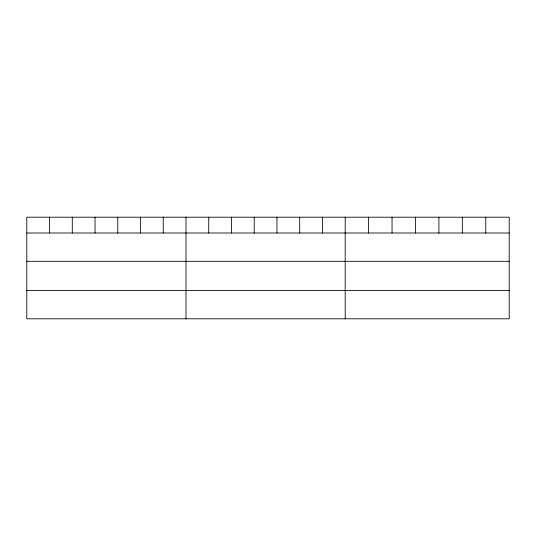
<?xml version="1.0" encoding="UTF-8"?>
<svg xmlns="http://www.w3.org/2000/svg" width="536" height="536" viewBox="0 0 536 536"><rect width="100%" height="100%" fill="white"/><g stroke="black" fill="none" stroke-linecap="round" stroke-linejoin="round"><path stroke-width="0.8" d="M509.2 232.999L509.2 318.799L26.8 318.799L26.8 217.201L509.2 217.201L509.2 232.999L26.8 232.999M26.8 261.313L509.2 261.313M26.8 290.485L509.2 290.485M485.77 217.201L485.77 232.999M462.34 217.201L462.34 232.999M438.91 217.201L438.91 232.999M415.474 217.201L415.474 232.999M392.044 217.201L392.044 232.999M368.614 217.201L368.614 232.999M345.184 217.201L345.184 318.799M322.444 217.201L322.444 232.999M299.698 217.201L299.698 232.999M276.958 217.201L276.958 232.999M254.218 217.201L254.218 232.999M231.478 217.201L231.478 232.999M208.732 217.201L208.732 232.999M185.992 217.201L185.992 318.799M163.252 217.201L163.252 232.999M140.506 217.201L140.506 232.999M117.766 217.201L117.766 232.999M95.026 217.201L95.026 232.999M72.286 217.201L72.286 232.999M49.54 217.201L49.54 232.999"/></g></svg>
